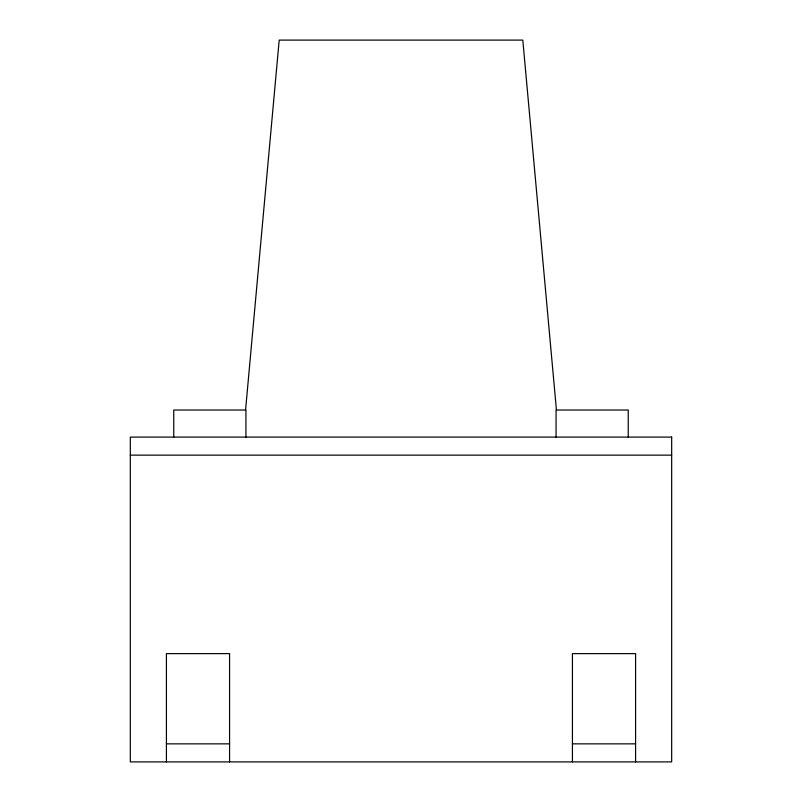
<?xml version="1.0" encoding="UTF-8"?>
<svg xmlns="http://www.w3.org/2000/svg" width="802" height="802" viewBox="0 0 802 802"><rect width="100%" height="100%" fill="white"/><g stroke="black" fill="none" stroke-linecap="round" stroke-linejoin="round"><path stroke-width="1.2" d="M245.592 409.712L279.196 40.1L522.804 40.1L556.408 409.712M130.325 455.135L671.675 455.135M166.415 743.855L229.572 743.855M572.428 743.855L635.585 743.855M635.585 761.9L635.585 653.63L572.428 653.63L572.428 761.9M628.247 437.09L628.247 410.022L556.067 410.022L556.067 437.09M245.933 437.09L245.933 410.022L173.753 410.022L173.753 437.09M229.572 761.9L229.572 653.63L166.415 653.63L166.415 761.9M671.675 437.09L130.325 437.09L130.325 761.9L671.675 761.9L671.675 437.09"/></g></svg>
